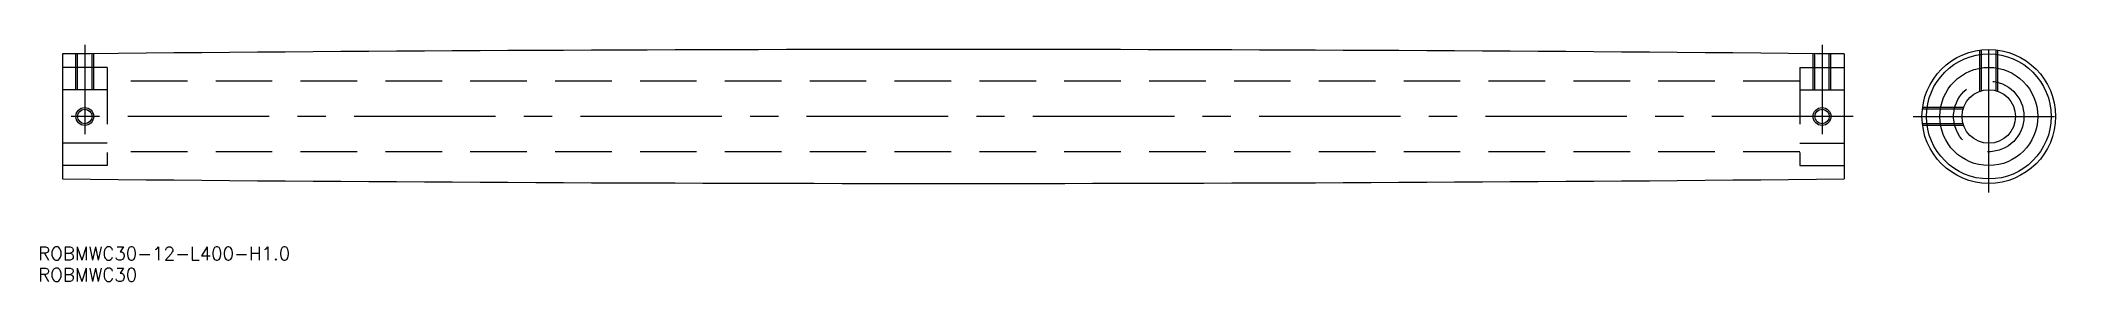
# Model space of a CAD drawing. Extents: x -5 to 449, y -37 to 17.
import ezdxf

# ---------------------------------------------------------------- set-up
doc = ezdxf.new("R2010")
doc.units = 0
doc.linetypes.add('CENTER', pattern=[50.8, 31.75, -6.35, 6.35, -6.35])
doc.linetypes.add('DASHED', pattern=[19.05, 12.7, -6.35])
doc.layers.get('0').update_dxf_attribs({"linetype": 'CONTINUOUS'})
doc.layers.add('CENTER', color=1, linetype='CONTINUOUS')
doc.styles.get("Standard").update_dxf_attribs({"font": 'txt.shx', "height": 3, "bigfont": 'bigfont.shx'})

msp = doc.modelspace()

# ---------------------------------------------------------------- linework, layer by layer
at = {"color": 7, "linetype": 'CONTINUOUS'}
for p, q in [((0, 14), (0, -14)), ((400, 14), (400, -14))]:
    msp.add_line(p, q, dxfattribs=at)
at = {"color": 3, "linetype": 'DASHED'}
for p, q in [((3, 6), (3, 14.03)), ((3.38, 6), (3.38, 14.03)), ((6.62, 6), (6.62, 14.07)), ((7, 6), (7, 14.07)), ((393, 6), (393, 14.07)), ((393.38, 6), (393.38, 14.07)), ((396.62, 6), (396.62, 14.03)), ((397, 6), (397, 14.03)), ((430.44, 5.66), (430.44, 14.87)), ((430.82, 5.78), (430.82, 14.91)), ((434.06, 5.78), (434.06, 14.91)), ((434.44, 5.66), (434.44, 14.87)), ((10, 11), (0, 11)), ((10, 11), (10, -11)), ((390, 11), (390, -11)), ((390, 11), (400, 11)), ((10, 6), (0, 6)), ((390, 7.9), (10, 7.9)), ((390, 6), (400, 6)), ((426.66, 1.62), (417.52, 1.62)), ((426.78, 2), (417.57, 2)), ((426.66, -1.62), (417.52, -1.62)), ((426.78, -2), (417.57, -2)), ((10, -6), (0, -6)), ((390, -7.9), (10, -7.9)), ((390, -6), (400, -6)), ((10, -11), (0, -11)), ((390, -11), (400, -11))]:
    msp.add_line(p, q, dxfattribs=at)
at = {"color": 7, "linetype": 'CONTINUOUS'}
for centre, radius in [((432.44, 0), 15), ((432.44, 0), 14), ((432.44, 0), 11), ((432.44, 0), 6), ((5, 0), 1.62), ((395, 0), 1.62)]:
    msp.add_circle(centre, radius, dxfattribs=at)
at = {"color": 3, "linetype": 'DASHED'}
msp.add_circle((432.44, 0), 7.9, dxfattribs=at)
at = {"color": 3, "linetype": 'CONTINUOUS'}
for centre in [(5, 0), (395, 0)]:
    msp.add_circle(centre, 2, dxfattribs=at)
at = {"color": 7, "linetype": 'CONTINUOUS'}
for centre, start, end in [((200, -19985.5), 89.427047, 90.572953), ((200, 19985.5), 269.427047, 270.572953)]:
    msp.add_arc(centre, 20000.5, start, end, dxfattribs=at)
at = {"layer": 'CENTER', "color": 1, "linetype": 'CENTER'}
for p, q in [((5, 16.05), (5, -4)), ((395, 16.05), (395, -4)), ((432.44, -17), (432.44, 17)), ((402, 0), (-2, 0)), ((415.44, 0), (449.44, 0))]:
    msp.add_line(p, q, dxfattribs=at)

# ---------------------------------------------------------------- texts
at = {"color": 7, "linetype": 'CONTINUOUS'}
for s, p in [('ROBMWC30-12-L400-H1.0', (-5.46, -32.21)), ('ROBMWC30', (-5.46, -36.96))]:
    msp.add_text(s, height=3, dxfattribs=at).set_placement(p)

doc.saveas('drawing.dxf')
